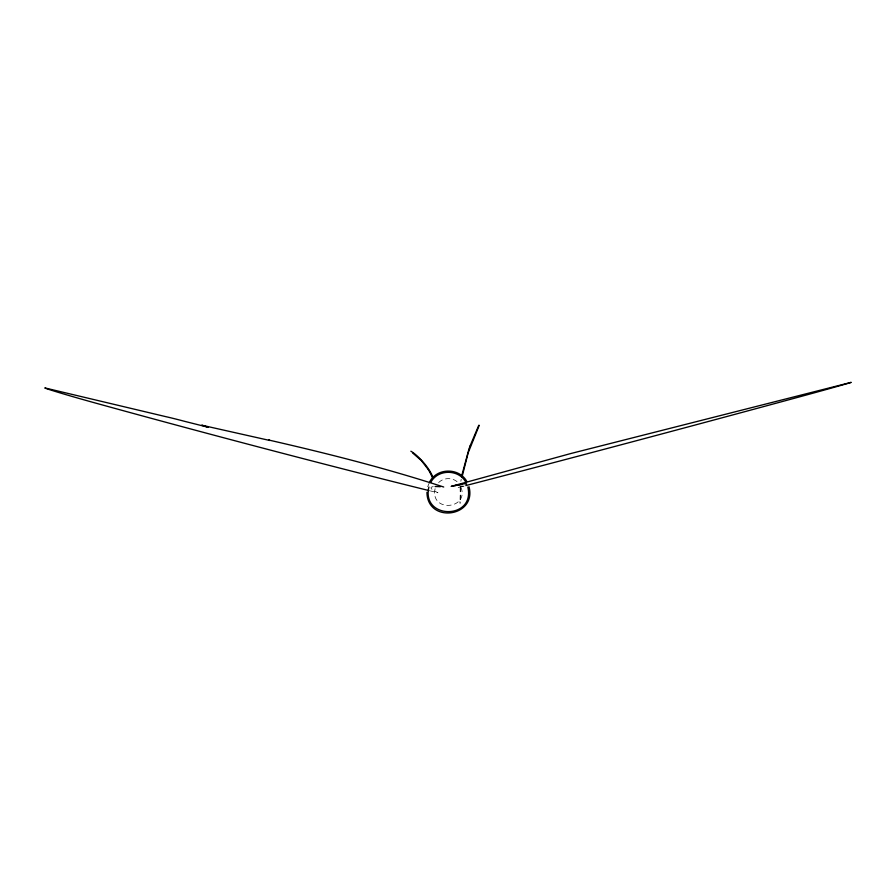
<?xml version="1.0" encoding="UTF-8"?>
<svg xmlns="http://www.w3.org/2000/svg" width="896" height="896" viewBox="0 0 896 896"><rect width="100%" height="100%" fill="white"/><g stroke="black" fill="none" stroke-linecap="round" stroke-linejoin="round"><path stroke-width="0.67" stroke-dasharray="4.48 3.36" d="M460.611 487.334L460.029 503.216L459.939 501.614M460.174 487.245L460.275 502.936M435.098 488.701C429.8 513.005 470.31 509.387 460.69 486.494M460.869 481.298L461.182 479.27M427.683 486.718L429.822 481.555M438.648 482.552C443.811 477.322 452.894 477.322 458.058 482.552M464.117 486.013L462.202 486.494A123.547 1.378 -15 0 1 461.014 486.506M433.25 486.662A880.432 23.486 14.9 0 0 437.976 492.778A390.04 10.405 14.9 0 1 430.349 490.907M462.358 485.934A880.432 9.845 -15 0 1 458.17 487.558A390.04 4.357 -15 0 0 463.243 486.248"/><path stroke-width="1.34" d="M428.882 487.032C421.154 519.803 475.552 519.803 467.824 487.032M461.944 477.344L468.16 452.838L479.214 425.387M461.877 475.194L468.877 449.322M470.064 445.995L478.8 425.242M468.854 449.366L470.075 445.95M429.822 481.555C437.315 467.622 459.39 467.622 466.883 481.555M430.886 482.171C437.954 469.045 458.752 469.045 465.819 482.171M451.27 486.349L570.718 453.555L851.2 382.357L849.99 382.782A91.851 1.03 -15 0 1 795.525 397.958A390.04 4.357 -15 0 1 465.808 485.576M451.394 486.315L463.434 483.918A801.058 8.949 -15 0 1 466.189 484.288M443.71 487.021C386.254 468.317 327.51 453.477 268.576 439.992L269.786 440.474L201.712 425.186L208.387 427.314L184.99 421.434A23.8 0.638 14.9 0 0 165.782 416.651L44.8 387.912L46.054 388.494A91.851 2.453 14.9 0 0 100.755 404.51A390.04 10.405 14.9 0 0 429.072 490.594M410.861 451.214C417.547 454.933 429.598 467.634 433.026 477.702M412.586 452.917L421.333 460.533L428.344 469.627M428.322 469.582L429.531 471.621M429.509 471.576L432.622 477.859M469.022 486.718C476.986 517.261 427.168 523.813 426.955 492.251M435.075 486.539A880.432 23.486 14.9 0 1 440.294 486.718M454.776 485.666A880.432 9.845 -15 0 1 456.814 485.285M457.755 485.117A880.432 9.845 -15 0 1 462.101 484.467"/></g></svg>
